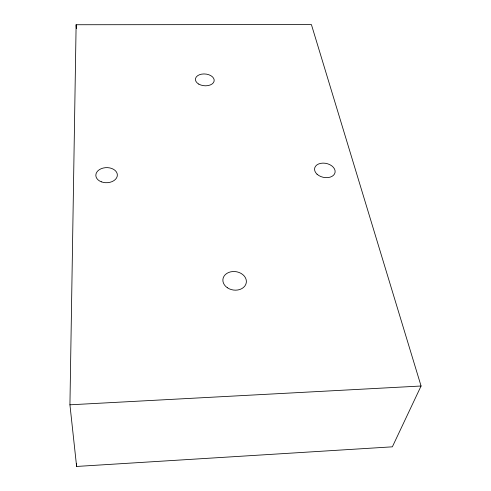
<?xml version="1.0" encoding="UTF-8"?>
<svg xmlns="http://www.w3.org/2000/svg" width="491" height="491" viewBox="0 0 491 491"><rect width="100%" height="100%" fill="white"/><g stroke="black" fill="none" stroke-linecap="round" stroke-linejoin="round"><path stroke-width="0.74" d="M76.614 466.45L69.931 404.811L76.123 24.74L311.398 24.55L421.069 386.012L392.364 446.828L76.614 466.45L76.645 463.387M69.931 404.811L421.069 386.012M76.123 24.74L76.351 28.546M198.794 84.114A9.415 5.904 4.8 0 0 214.064 81.353A9.415 5.904 4.8 0 0 201.574 74.159A9.415 5.904 4.8 0 0 198.794 84.114M317.039 174.201A10.428 7.101 12.1 0 0 334.574 173.857A10.428 7.101 12.1 0 0 322.918 163.116A10.428 7.101 12.1 0 0 317.039 174.201M101.33 181.817A10.765 7.549 -1.3 0 0 117.361 174.949A10.765 7.549 -1.3 0 0 101.097 168.744A10.765 7.549 -1.3 0 0 101.33 181.817M227.333 287.738A11.809 9.274 8.5 0 0 246.261 282.847A11.809 9.274 8.5 0 0 230.285 271.94A11.809 9.274 8.5 0 0 227.333 287.738"/></g></svg>
